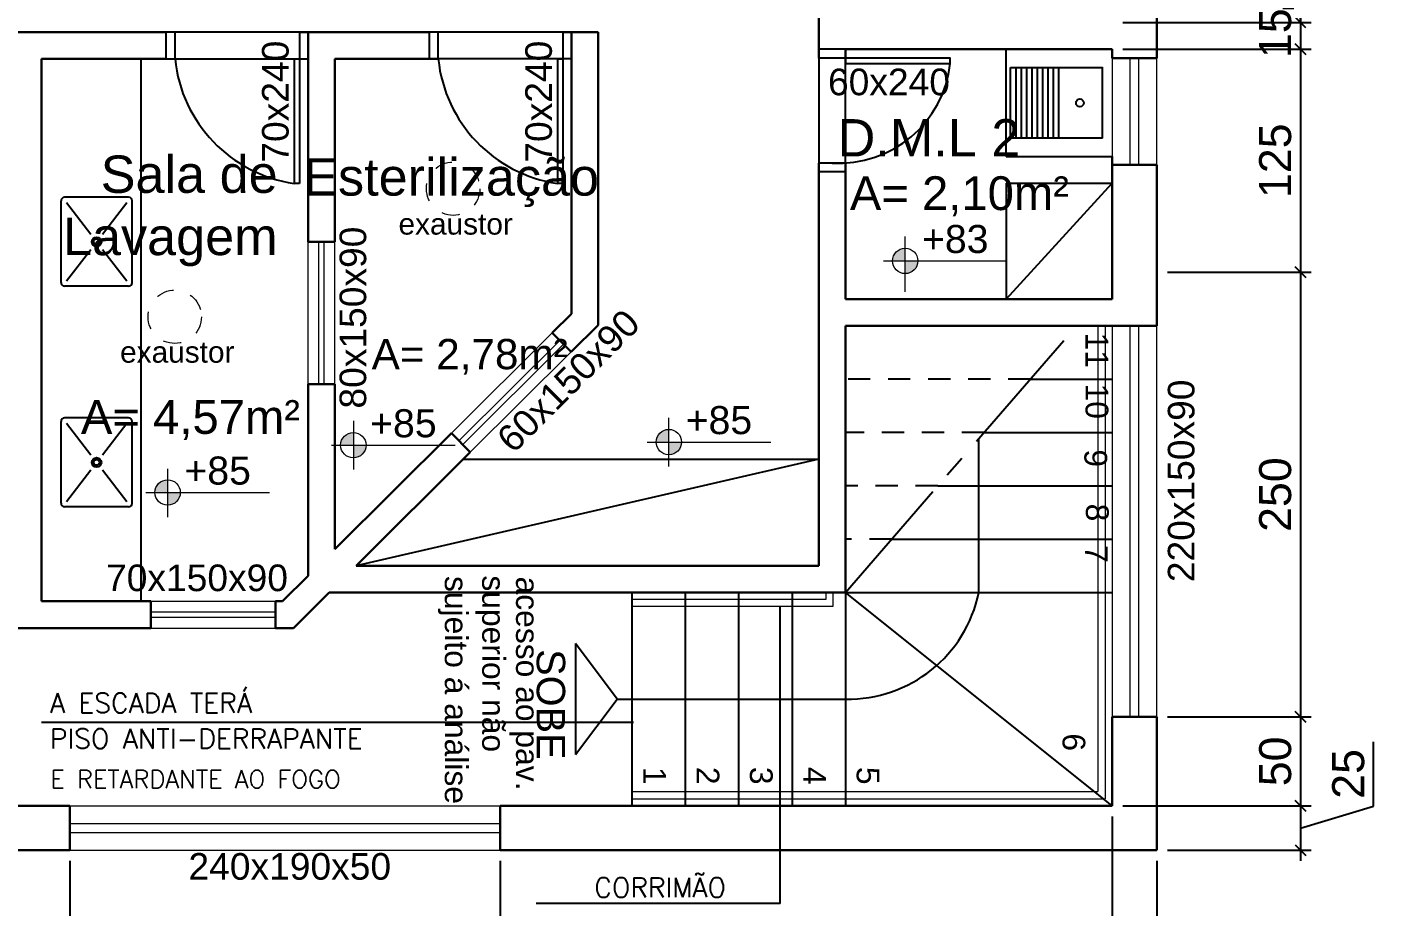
# Model space of a CAD drawing. Extents: x -165 to 197, y 154 to 653.
# Drawn here: x 125.63 to 133.33, y 475.46 to 480.4 of the extents above; entities that cross this region are included whole.
import ezdxf
from ezdxf.enums import TextEntityAlignment as Align

# ---------------------------------------------------------------- set-up
doc = ezdxf.new("R2010")
doc.units = 0
doc.header["$MEASUREMENT"] = 0
doc.header["$PDMODE"] = 3
doc.header["$PDSIZE"] = 0.1
for name, pattern in [('CENTER2', [1.125, 0.75, -0.125, 0.125, -0.125]), ('HIDDEN', [0.375, 0.25, -0.125]), ('HIDDEN2', [4.7625, 3.175, -1.5875])]:
    doc.linetypes.add(name, pattern=pattern)
doc.layers.get('0').update_dxf_attribs({"linetype": 'CONTINUOUS'})
doc.layers.get('DEFPOINTS').update_dxf_attribs({"linetype": 'CONTINUOUS'})
for name, color, linetype, lineweight in [('AIT-ESQUADRIA 34', 252, 'CONTINUOUS', 15), ('AIT-LAYOUT', 9, 'CONTINUOUS', 13), ('AIT-PAREDE', 4, 'CONTINUOUS', 30), ('construir', 1, 'CONTINUOUS', 25), ('COTA de NIVEL', 12, 'CONTINUOUS', 20), ('FINA', 251, 'CONTINUOUS', 15), ('FININHA', 251, 'CONTINUOUS', 25), ('LAYOUT', 251, 'CONTINUOUS', 25), ('projeção', 251, 'CONTINUOUS', 18), ('TEXTO-190', 190, 'CONTINUOUS', 20)]:
    doc.layers.add(name, color=color, linetype=linetype, lineweight=lineweight)
for name, color, linetype in [('AIT-PORTAS', 2, 'CONTINUOUS'), ('COTA', 1, 'CONTINUOUS'), ('PROJECAO', 5, 'HIDDEN2'), ('TELHAS', 1, 'CONTINUOUS'), ('TEXTO', 190, 'CONTINUOUS')]:
    doc.layers.add(name, color=color, linetype=linetype)
doc.styles.add('ARIAL', font='ARIAL.TTF', dxfattribs={"height": 0.18})
doc.styles.add('cota25', font='ARIAL.TTF', dxfattribs={"height": 0.06})
doc.styles.add('SIMPLEX', font='simplex.shx')
doc.dimstyles.new('Copy of ISO-25', dxfattribs={"dimtxt": 0.18, "dimasz": 0.06, "dimexe": 0.06, "dimexo": 0.06, "dimgap": 0.05, "dimtad": 1, "dimdec": 0, "dimlfac": 100, "dimdsep": 46, "dimtxsty": 'ARIAL', "dimblk1": 'OBLIQUE', "dimblk2": 'OBLIQUE', "dimsah": 1, "dimcen": 2.5, "dimdle": 0.06, "dimclrd": 256, "dimclre": 256, "dimclrt": 256, "dimadec": 0, "dimazin": 0, "dimtfac": 1, "dimtdec": 0, "dimtmove": 1, "dimatfit": 3, "dimldrblk": 'OBLIQUE', "dimfxl": 0, "dimtolj": 1, "dimtzin": 0, "dimlwd": -1, "dimlwe": -1, "dimarcsym": 0})

# ---------------------------------------------------------------- blocks, each defined once
blk = doc.blocks.new('_OBLIQUE')
at = {"color": 0, "linetype": 'ByBlock'}
blk.add_line((-0.5, -0.5), (0.5, 0.5), dxfattribs=at)
blk = doc.blocks.new('*D264')
at = {"layer": 'COTA'}
for p, q in [((131.7874, 480.4303), (132.8464, 480.4303)), ((132.7864, 480.4903), (132.7864, 480.2203)), ((131.7874, 480.2803), (132.8464, 480.2803))]:
    blk.add_line(p, q, dxfattribs=at)
at = {"layer": 'DEFPOINTS', "color": 0}
for p in [(131.7274, 480.4303), (131.7274, 480.2803), (132.7864, 480.2803)]:
    blk.add_point(p, dxfattribs=at)
at = {"layer": 'COTA', "xscale": 0.06, "yscale": 0.06, "zscale": 0.06}
for p, rotation in [((132.7864, 480.4303), 90), ((132.7864, 480.2803), 270)]:
    blk.add_blockref('_OBLIQUE', p, dxfattribs=dict(at, rotation=rotation))
at = {"layer": 'COTA', "insert": (132.6445, 480.3703), "char_height": 0.18, "attachment_point": 5, "rotation": 90, "style": 'ARIAL'}
blk.add_mtext('\\A1;15', dxfattribs=at)
blk = doc.blocks.new('*D265')
at = {"layer": 'COTA'}
for p, q in [((131.7874, 480.2803), (132.8464, 480.2803)), ((132.7864, 480.3403), (132.7864, 478.9657)), ((132.0374, 479.0257), (132.8464, 479.0257))]:
    blk.add_line(p, q, dxfattribs=at)
at = {"layer": 'DEFPOINTS', "color": 0}
for p in [(131.7274, 480.2803), (131.9774, 479.0257), (132.7864, 479.0257)]:
    blk.add_point(p, dxfattribs=at)
at = {"layer": 'COTA', "xscale": 0.06, "yscale": 0.06, "zscale": 0.06}
for p, rotation in [((132.7864, 480.2803), 90), ((132.7864, 479.0257), 270)]:
    blk.add_blockref('_OBLIQUE', p, dxfattribs=dict(at, rotation=rotation))
at = {"layer": 'COTA', "insert": (132.6445, 479.653), "char_height": 0.18, "attachment_point": 5, "rotation": 90, "style": 'ARIAL'}
blk.add_mtext('\\A1;125', dxfattribs=at)
blk = doc.blocks.new('*D266')
at = {"layer": 'COTA'}
for p, q in [((132.7864, 479.0857), (132.7864, 476.4657)), ((132.0374, 479.0257), (132.8464, 479.0257)), ((132.0374, 476.5257), (132.8464, 476.5257))]:
    blk.add_line(p, q, dxfattribs=at)
at = {"layer": 'DEFPOINTS', "color": 0}
for p in [(131.9774, 479.0257), (131.9774, 476.5257), (132.7864, 476.5257)]:
    blk.add_point(p, dxfattribs=at)
at = {"layer": 'COTA', "xscale": 0.06, "yscale": 0.06, "zscale": 0.06}
for p, rotation in [((132.7864, 479.0257), 90), ((132.7864, 476.5257), 270)]:
    blk.add_blockref('_OBLIQUE', p, dxfattribs=dict(at, rotation=rotation))
at = {"layer": 'COTA', "insert": (132.6445, 477.7757), "char_height": 0.18, "attachment_point": 5, "rotation": 90, "style": 'ARIAL'}
blk.add_mtext('\\A1;250', dxfattribs=at)
blk = doc.blocks.new('*D267')
at = {"layer": 'COTA'}
for p, q in [((132.7864, 476.5857), (132.7864, 475.9657)), ((132.0374, 476.5257), (132.8464, 476.5257)), ((131.7874, 476.0257), (132.8464, 476.0257))]:
    blk.add_line(p, q, dxfattribs=at)
at = {"layer": 'DEFPOINTS', "color": 0}
for p in [(131.9774, 476.5257), (131.7274, 476.0257), (132.7864, 476.0257)]:
    blk.add_point(p, dxfattribs=at)
at = {"layer": 'COTA', "xscale": 0.06, "yscale": 0.06, "zscale": 0.06}
for p, rotation in [((132.7864, 476.5257), 90), ((132.7864, 476.0257), 270)]:
    blk.add_blockref('_OBLIQUE', p, dxfattribs=dict(at, rotation=rotation))
at = {"layer": 'COTA', "insert": (132.6445, 476.2757), "char_height": 0.18, "attachment_point": 5, "rotation": 90, "style": 'ARIAL'}
blk.add_mtext('\\A1;50', dxfattribs=at)
blk = doc.blocks.new('*D268')
at = {"layer": 'COTA'}
for p, q in [((133.1971, 476.0239), (133.1971, 476.3862)), ((132.7864, 476.0857), (132.7864, 475.7157)), ((131.7874, 476.0257), (132.8464, 476.0257)), ((132.7864, 475.9007), (133.1971, 476.0239)), ((132.0374, 475.7757), (132.8464, 475.7757))]:
    blk.add_line(p, q, dxfattribs=at)
at = {"layer": 'DEFPOINTS', "color": 0}
for p in [(131.7274, 476.0257), (131.9774, 475.7757), (132.7864, 475.7757)]:
    blk.add_point(p, dxfattribs=at)
at = {"layer": 'COTA', "xscale": 0.06, "yscale": 0.06, "zscale": 0.06}
for p, rotation in [((132.7864, 476.0257), 90), ((132.7864, 475.7757), 270)]:
    blk.add_blockref('_OBLIQUE', p, dxfattribs=dict(at, rotation=rotation))
at = {"layer": 'COTA', "insert": (133.0552, 476.205), "char_height": 0.18, "attachment_point": 5, "rotation": 90, "style": 'ARIAL'}
blk.add_mtext('\\A1;25', dxfattribs=at)
blk = doc.blocks.new('*D291')
at = {"layer": 'COTA'}
for p, q in [((124.5974, 475.7157), (124.5974, 472.5522)), ((125.8674, 475.7157), (125.8674, 472.5522)), ((124.5374, 472.6122), (125.9274, 472.6122))]:
    blk.add_line(p, q, dxfattribs=at)
at = {"layer": 'DEFPOINTS', "color": 0}
for p in [(124.5974, 475.7757), (125.8674, 475.7757), (125.8674, 472.6122)]:
    blk.add_point(p, dxfattribs=at)
at = {"layer": 'COTA', "xscale": 0.06, "yscale": 0.06, "zscale": 0.06, "rotation": 180}
blk.add_blockref('_OBLIQUE', (124.5974, 472.6122), dxfattribs=at)
at = {"layer": 'COTA', "xscale": 0.06, "yscale": 0.06, "zscale": 0.06}
blk.add_blockref('_OBLIQUE', (125.8674, 472.6122), dxfattribs=at)
at = {"layer": 'COTA', "insert": (125.2324, 472.7525), "char_height": 0.18, "attachment_point": 5, "style": 'ARIAL'}
blk.add_mtext('\\A1;127', dxfattribs=at)
blk = doc.blocks.new('*D292')
at = {"layer": 'COTA'}
for p, q in [((125.8674, 475.7157), (125.8674, 472.5522)), ((128.2874, 475.7157), (128.2874, 472.5522)), ((125.8074, 472.6122), (128.3474, 472.6122))]:
    blk.add_line(p, q, dxfattribs=at)
at = {"layer": 'DEFPOINTS', "color": 0}
for p in [(125.8674, 475.7757), (128.2874, 475.7757), (128.2874, 472.6122)]:
    blk.add_point(p, dxfattribs=at)
at = {"layer": 'COTA', "xscale": 0.06, "yscale": 0.06, "zscale": 0.06, "rotation": 180}
blk.add_blockref('_OBLIQUE', (125.8674, 472.6122), dxfattribs=at)
at = {"layer": 'COTA', "xscale": 0.06, "yscale": 0.06, "zscale": 0.06}
blk.add_blockref('_OBLIQUE', (128.2874, 472.6122), dxfattribs=at)
at = {"layer": 'COTA', "insert": (127.0774, 472.7525), "char_height": 0.18, "attachment_point": 5, "style": 'ARIAL'}
blk.add_mtext('\\A1;242', dxfattribs=at)
blk = doc.blocks.new('*D293')
at = {"layer": 'COTA'}
for p, q in [((131.7274, 475.9657), (131.7274, 472.5522)), ((128.2874, 475.7157), (128.2874, 472.5522)), ((128.2274, 472.6122), (131.7874, 472.6122))]:
    blk.add_line(p, q, dxfattribs=at)
at = {"layer": 'DEFPOINTS', "color": 0}
for p in [(131.7274, 476.0257), (128.2874, 475.7757), (131.7274, 472.6122)]:
    blk.add_point(p, dxfattribs=at)
at = {"layer": 'COTA', "xscale": 0.06, "yscale": 0.06, "zscale": 0.06, "rotation": 180}
blk.add_blockref('_OBLIQUE', (128.2874, 472.6122), dxfattribs=at)
at = {"layer": 'COTA', "xscale": 0.06, "yscale": 0.06, "zscale": 0.06}
blk.add_blockref('_OBLIQUE', (131.7274, 472.6122), dxfattribs=at)
at = {"layer": 'COTA', "insert": (130.0074, 472.7541), "char_height": 0.18, "attachment_point": 5, "style": 'ARIAL'}
blk.add_mtext('\\A1;344', dxfattribs=at)
blk = doc.blocks.new('*D294')
at = {"layer": 'COTA'}
for p, q in [((131.7274, 475.9657), (131.7274, 472.5522)), ((131.9774, 475.7157), (131.9774, 472.5522)), ((131.6674, 472.6122), (132.0374, 472.6122)), ((131.8524, 472.6122), (131.9756, 472.2014)), ((131.9756, 472.2014), (132.3378, 472.2014))]:
    blk.add_line(p, q, dxfattribs=at)
at = {"layer": 'DEFPOINTS', "color": 0}
for p in [(131.7274, 476.0257), (131.9774, 475.7757), (131.9774, 472.6122)]:
    blk.add_point(p, dxfattribs=at)
at = {"layer": 'COTA', "xscale": 0.06, "yscale": 0.06, "zscale": 0.06, "rotation": 180}
blk.add_blockref('_OBLIQUE', (131.7274, 472.6122), dxfattribs=at)
at = {"layer": 'COTA', "xscale": 0.06, "yscale": 0.06, "zscale": 0.06}
blk.add_blockref('_OBLIQUE', (131.9774, 472.6122), dxfattribs=at)
at = {"layer": 'COTA', "insert": (132.1567, 472.3433), "char_height": 0.18, "attachment_point": 5, "style": 'ARIAL'}
blk.add_mtext('\\A1;25', dxfattribs=at)
blk = doc.blocks.new('*D315')
at = {"layer": 'COTA'}
for p, q in [((131.9774, 475.7157), (131.9774, 472.5522)), ((135.8234, 475.7158), (135.8234, 472.5522)), ((131.9174, 472.6122), (135.8834, 472.6122))]:
    blk.add_line(p, q, dxfattribs=at)
at = {"layer": 'DEFPOINTS', "color": 0}
for p in [(131.9774, 475.7757), (135.8234, 475.7758), (135.8234, 472.6122)]:
    blk.add_point(p, dxfattribs=at)
at = {"layer": 'COTA', "xscale": 0.06, "yscale": 0.06, "zscale": 0.06, "rotation": 180}
blk.add_blockref('_OBLIQUE', (131.9774, 472.6122), dxfattribs=at)
at = {"layer": 'COTA', "xscale": 0.06, "yscale": 0.06, "zscale": 0.06}
blk.add_blockref('_OBLIQUE', (135.8234, 472.6122), dxfattribs=at)
at = {"layer": 'COTA', "insert": (133.9004, 472.7541), "char_height": 0.18, "attachment_point": 5, "style": 'ARIAL'}
blk.add_mtext('\\A1;385', dxfattribs=at)
blk = doc.blocks.new('*D320')
at = {"layer": 'construir'}
for p, q in [((133.1971, 480.5938), (133.1971, 480.8124)), ((132.7864, 480.4706), (133.1971, 480.5938)), ((132.6864, 480.5108), (132.8464, 480.5108)), ((132.7864, 480.5108), (132.7864, 480.5708)), ((132.7864, 480.4303), (132.7864, 480.5108)), ((132.7864, 480.4303), (132.7864, 480.5108)), ((132.6864, 480.4303), (132.8464, 480.4303)), ((132.7864, 480.4303), (132.7864, 480.3703))]:
    blk.add_line(p, q, dxfattribs=at)
at = {"layer": 'DEFPOINTS', "color": 0}
for p in [(131.7274, 480.5108), (132.7864, 480.5108), (131.7274, 480.4303)]:
    blk.add_point(p, dxfattribs=at)
at = {"layer": 'construir', "xscale": 0.06, "yscale": 0.06, "zscale": 0.06}
for p, rotation in [((132.7864, 480.5108), 270), ((132.7864, 480.4303), 90)]:
    blk.add_blockref('_OBLIQUE', p, dxfattribs=dict(at, rotation=rotation))
at = {"layer": 'construir', "insert": (133.0552, 480.7031), "char_height": 0.18, "attachment_point": 5, "rotation": 90, "style": 'ARIAL'}
blk.add_mtext('\\A1;8', dxfattribs=at)

msp = doc.modelspace()

# ---------------------------------------------------------------- hatches: boundary and pattern name
at = {"layer": 'COTA de NIVEL', "linetype": 'Continuous'}
h = msp.add_hatch(color=256, dxfattribs=at)
h.paths.add_polyline_path([(130.5637, 479.0899), (130.5637, 479.1613, 0.414214), (130.4924, 479.0899)])
h.paths.add_polyline_path([(130.5637, 479.0899), (130.5637, 479.0186, 0.414214), (130.635, 479.0899)])
h = msp.add_hatch(color=256, dxfattribs=at)
h.paths.add_polyline_path([(127.4613, 478.0537), (127.4613, 478.125, 0.414214), (127.39, 478.0537)])
h.paths.add_polyline_path([(127.4613, 478.0537), (127.4613, 477.9824, 0.414214), (127.5326, 478.0537)])
h = msp.add_hatch(color=256, dxfattribs=at)
h.paths.add_polyline_path([(129.2351, 478.0714), (129.2351, 478.1427, 0.414214), (129.1638, 478.0714)])
h.paths.add_polyline_path([(129.2351, 478.0714), (129.2351, 478.0001, 0.414214), (129.3064, 478.0714)])
h = msp.add_hatch(color=256, dxfattribs=at)
h.paths.add_polyline_path([(126.4172, 477.7877), (126.4172, 477.859, 0.414214), (126.3459, 477.7877)])
h.paths.add_polyline_path([(126.4172, 477.7877), (126.4172, 477.7164, 0.414214), (126.4885, 477.7877)])

# ---------------------------------------------------------------- linework, layer by layer
at = {"layer": 'AIT-ESQUADRIA 34', "color": 9}
for p, q in [((131.7274, 480.2303), (131.7274, 479.6303)), ((131.8274, 480.2303), (131.8274, 479.6303)), ((131.8774, 479.6303), (131.8774, 480.2303)), ((131.9774, 479.6303), (131.9774, 480.2303)), ((127.2074, 478.3972), (127.2074, 479.1972)), ((127.2674, 478.3972), (127.2674, 479.1972)), ((127.2974, 478.3972), (127.2974, 479.1972)), ((127.3574, 478.3972), (127.3574, 479.1972)), ((131.7274, 478.7257), (131.7274, 476.5257)), ((131.8274, 478.7257), (131.8274, 476.5257)), ((131.8774, 476.5257), (131.8774, 478.7257)), ((131.9774, 476.5257), (131.9774, 478.7257)), ((128.5799, 478.6848), (128.0128, 478.1206)), ((128.6222, 478.6422), (128.0551, 478.078)), ((128.0762, 478.0568), (128.6434, 478.621)), ((128.1185, 478.0142), (128.6857, 478.5784)), ((126.3234, 477.1757), (127.0234, 477.1757)), ((126.3234, 477.1157), (127.0234, 477.1157)), ((126.3234, 477.0857), (127.0234, 477.0857)), ((126.3234, 477.0257), (127.0234, 477.0257)), ((125.8674, 476.0257), (128.2874, 476.0257)), ((125.8674, 475.9257), (128.2874, 475.9257)), ((125.8674, 475.8757), (128.2874, 475.8757)), ((125.8674, 475.7757), (128.2874, 475.7757))]:
    msp.add_line(p, q, dxfattribs=at)
at = {"layer": 'AIT-LAYOUT', "lineweight": -2, "ltscale": 0.01}
for p, q in [((131.1306, 479.6777), (131.1306, 480.2803)), ((131.1551, 479.7793), (131.1551, 480.1766)), ((131.1551, 480.1766), (131.6733, 480.1766)), ((131.1882, 479.7793), (131.1882, 480.1767)), ((131.2182, 479.7793), (131.2182, 480.1769)), ((131.2482, 479.7793), (131.2482, 480.1771)), ((131.2782, 479.7793), (131.2782, 480.1772)), ((131.3082, 479.7793), (131.3082, 480.1774)), ((131.3382, 479.7793), (131.3382, 480.1775)), ((131.3682, 479.7793), (131.3682, 480.1777)), ((131.3982, 479.7793), (131.3982, 480.1779)), ((131.4282, 479.7793), (131.4282, 480.178)), ((131.6733, 479.7793), (131.6733, 480.1793)), ((131.6733, 479.7793), (131.1551, 479.7793)), ((131.1306, 479.6777), (131.7274, 479.6777)), ((131.1306, 479.5277), (131.1306, 478.8757)), ((131.1306, 478.8757), (131.7274, 479.5277)), ((131.1306, 479.5277), (131.7325, 479.5277)), ((130.0774, 477.9757), (127.4766, 477.3757)), ((128.0798, 477.9757), (130.0774, 477.9757))]:
    msp.add_line(p, q, dxfattribs=at)
msp.add_circle((131.5457, 479.9786), 0.0218, dxfattribs=at)
at = {"layer": 'AIT-PAREDE'}
for p, q in [((130.0774, 480.6757), (130.0774, 480.2303)), ((131.9774, 480.5108), (131.9774, 480.2303)), ((125.5574, 480.3757), (126.4089, 480.3757)), ((125.5574, 480.3757), (126.4089, 480.3757)), ((127.1589, 480.3757), (127.8889, 480.3757)), ((127.2074, 480.3757), (127.2074, 479.1972)), ((128.6874, 480.3757), (128.6874, 478.8417)), ((128.6874, 480.3757), (128.8374, 480.3757)), ((128.8374, 480.3757), (128.8374, 478.7293)), ((130.2274, 480.2803), (130.2274, 480.2003)), ((130.2274, 480.2803), (131.7274, 480.2803)), ((131.7274, 480.2803), (131.7274, 480.2303)), ((125.7074, 480.2257), (126.4089, 480.2257)), ((125.7074, 480.2257), (126.4089, 480.2257)), ((125.7074, 480.2257), (125.7074, 477.1757)), ((125.7074, 480.2257), (125.7074, 477.1757)), ((127.2074, 480.2257), (127.2074, 479.1972)), ((127.3574, 480.2257), (127.9389, 480.2257)), ((127.3574, 480.2257), (127.3574, 479.1972)), ((127.3574, 480.2257), (127.3574, 479.1972)), ((131.7274, 480.2303), (131.9774, 480.2303)), ((125.7074, 480.0255), (125.7074, 477.1757)), ((131.7274, 479.6777), (131.7274, 478.8757)), ((130.0774, 479.6403), (130.0774, 477.3757)), ((130.2274, 479.6403), (130.2274, 478.8757)), ((131.7274, 479.6303), (131.9774, 479.6303)), ((131.9774, 479.6303), (131.9774, 478.7257)), ((127.3574, 479.1972), (127.2074, 479.1972)), ((128.6874, 478.8417), (128.6874, 478.7917)), ((131.7274, 478.8757), (130.2274, 478.8757)), ((128.5799, 478.6848), (128.6874, 478.7917)), ((128.6857, 478.5784), (128.8374, 478.7293)), ((130.2274, 478.7257), (130.2274, 477.2257)), ((131.7274, 478.7257), (130.2274, 478.7257)), ((131.7274, 478.7257), (131.9774, 478.7257)), ((128.5799, 478.6848), (128.6857, 478.5784)), ((127.2074, 478.3972), (127.2074, 477.3194)), ((127.2074, 478.3972), (127.2074, 477.3194)), ((127.3574, 478.3972), (127.2074, 478.3972)), ((127.3574, 478.3972), (127.3574, 477.4686)), ((127.3574, 478.3972), (127.3574, 477.4686)), ((127.3574, 477.4686), (128.0128, 478.1206)), ((128.0128, 478.1206), (128.1185, 478.0142)), ((127.4766, 477.3757), (128.1185, 478.0142)), ((127.4766, 477.3757), (130.0774, 477.3757)), ((127.0629, 477.1757), (127.2074, 477.3194)), ((127.1248, 477.0257), (127.3258, 477.2257)), ((127.3258, 477.2257), (130.2274, 477.2257)), ((130.0774, 477.2257), (130.2274, 477.2257)), ((126.2674, 477.1757), (125.7074, 477.1757)), ((126.3234, 477.1757), (125.7074, 477.1757)), ((126.3234, 477.1757), (126.3234, 477.0257)), ((127.0234, 477.1757), (127.0234, 477.0257)), ((127.0234, 477.1757), (127.0629, 477.1757)), ((126.3234, 477.0257), (125.5574, 477.0257)), ((126.3234, 477.0257), (125.7074, 477.0257)), ((125.7074, 477.0257), (125.7175, 477.0257)), ((125.7175, 477.0257), (125.7175, 477.0257)), ((127.1248, 477.0257), (127.0234, 477.0257)), ((131.7274, 476.5257), (131.7274, 476.0257)), ((131.7274, 476.5257), (131.9774, 476.5257)), ((131.9774, 476.5257), (131.9774, 475.7757)), ((125.5574, 476.0257), (125.8674, 476.0257)), ((125.7074, 476.0257), (125.8674, 476.0257)), ((125.8674, 476.0257), (125.8674, 475.7757)), ((125.8674, 476.0257), (125.8674, 475.7757)), ((128.2874, 476.0257), (128.2874, 475.7757)), ((128.2874, 476.0257), (131.7274, 476.0257)), ((128.2874, 476.0257), (128.2874, 475.7757)), ((124.5974, 475.7757), (125.8674, 475.7757)), ((124.5974, 475.7757), (125.8674, 475.7757)), ((128.2874, 475.7757), (131.9774, 475.7757))]:
    msp.add_line(p, q, dxfattribs=at)
at = {"layer": 'AIT-PORTAS', "color": 9}
for p, q in [((126.4089, 480.2257), (126.4089, 480.3757)), ((126.4589, 480.3757), (126.4089, 480.3757)), ((126.4589, 480.2257), (126.4589, 480.3757)), ((127.1589, 480.3757), (126.4589, 480.3757)), ((127.1589, 480.3757), (127.2074, 480.3757)), ((127.1589, 480.3757), (127.1589, 479.5257)), ((127.2074, 480.3757), (127.1589, 480.3757)), ((127.8889, 480.2257), (127.8889, 480.3757)), ((127.9389, 480.3757), (127.8889, 480.3757)), ((127.9389, 480.2257), (127.9389, 480.3757)), ((128.6389, 480.3757), (127.9389, 480.3757)), ((128.6389, 480.3757), (128.6874, 480.3757)), ((128.6389, 480.3757), (128.6389, 479.5257)), ((128.6874, 480.3757), (128.6389, 480.3757)), ((128.6874, 480.3757), (128.6874, 480.2257)), ((130.2274, 480.2803), (130.0774, 480.2803)), ((130.0774, 480.2803), (130.0774, 480.2303)), ((130.2274, 479.6403), (130.2274, 480.2803)), ((126.4089, 480.2257), (127.1289, 480.2257)), ((127.1289, 480.2257), (127.2074, 480.2257)), ((127.1289, 480.2257), (127.1589, 480.2257)), ((127.1289, 480.2257), (127.1289, 479.5257)), ((127.8889, 480.2257), (127.9389, 480.2257)), ((128.6874, 480.2257), (127.9389, 480.2257)), ((128.6089, 480.2257), (128.6389, 480.2257)), ((128.6089, 480.2257), (128.6089, 479.5257)), ((130.2274, 480.2303), (130.0774, 480.2303)), ((130.0774, 480.2303), (130.0774, 479.6403)), ((130.2274, 479.6403), (130.0774, 479.6403)), ((130.0774, 479.5903), (130.0774, 479.6403)), ((130.2274, 479.5903), (130.0774, 479.5903)), ((130.2274, 479.6403), (130.2274, 479.5903)), ((127.1589, 479.5257), (127.1289, 479.5257)), ((128.6389, 479.5257), (128.6089, 479.5257)), ((129.0274, 477.2257), (129.0274, 476.0257)), ((130.0774, 477.2257), (129.0274, 477.2257)), ((129.3274, 477.2257), (129.3274, 476.0257)), ((129.6274, 477.2257), (129.6274, 476.0257)), ((129.9274, 477.2257), (129.9274, 476.0257)), ((130.2274, 477.2257), (130.2274, 476.0257)), ((131.6874, 476.0577), (130.2274, 477.2257)), ((131.7274, 476.0257), (131.6874, 476.0577))]:
    msp.add_line(p, q, dxfattribs=at)
at = {"layer": 'AIT-PORTAS', "color": 9, "linetype": 'CENTER2'}
msp.add_line((130.2274, 477.2257), (131.5275, 478.7257), dxfattribs=at)
at = {"layer": 'AIT-PORTAS', "color": 9, "linetype": 'HIDDEN', "ltscale": 0.5}
for p, q in [((131.2675, 478.4257), (130.2274, 478.4257)), ((131.0075, 478.1257), (130.2274, 478.1257)), ((130.7474, 477.8257), (130.2274, 477.8257)), ((130.4874, 477.5257), (130.2274, 477.5257))]:
    msp.add_line(p, q, dxfattribs=at)
at = {"layer": 'AIT-PORTAS', "color": 9}
msp.add_lwpolyline([(130.8174, 480.2003), (130.8174, 480.2303), (130.2274, 480.2303), (130.2274, 480.2003)], close=True, dxfattribs=at)
for centre, radius, start, end in [((127.2431, 480.3056), 0.7883, 185.82226, 261.66884), ((128.7231, 480.3056), 0.7883, 185.82226, 261.66884), ((130.1899, 480.2707), 0.6314, 266.59524, 353.60657)]:
    msp.add_arc(centre, radius, start, end, dxfattribs=at)
at = {"layer": 'construir'}
msp.add_line((129.8612, 475.4774, -1646.9354), (129.8612, 477.1457), dxfattribs=at)
at = {"layer": 'COTA de NIVEL', "linetype": 'Continuous'}
for p, q in [((130.5611, 479.2266, -823.4677), (130.5611, 478.9533, -823.4677)), ((130.5611, 479.1892, -823.4677), (130.5611, 478.9158, -823.4677)), ((130.4417, 479.0899, -823.4677), (131.1364, 479.0899, -823.4677)), ((127.4613, 478.1904, -823.4677), (127.4613, 477.917, -823.4677)), ((129.2325, 478.2081, -1646.9354), (129.2325, 477.9347, -1646.9354)), ((127.3393, 478.0537, -823.4677), (128.034, 478.0537, -823.4677)), ((129.1131, 478.0714, -1646.9354), (129.8078, 478.0714, -1646.9354)), ((126.4172, 477.9216, -1422.4779), (126.4172, 477.6482, -1422.4779)), ((126.2952, 477.7877, -1422.4779), (126.9899, 477.7877, -1422.4779))]:
    msp.add_line(p, q, dxfattribs=at)
for centre in [(130.5637, 479.0899, -823.4677), (127.4613, 478.0537, -823.4677), (129.2351, 478.0714, -1646.9354), (126.4172, 477.7877, -1422.4779)]:
    msp.add_circle(centre, 0.0713, dxfattribs=at)
at = {"layer": 'FINA'}
for p, q in [((131.6474, 478.7257), (131.6474, 477.2257)), ((131.6874, 478.7257), (131.6874, 477.2257)), ((130.1174, 477.1857), (129.0274, 477.1857)), ((130.1174, 477.2257), (130.1174, 477.1857)), ((130.1574, 477.2257), (130.1574, 477.1457)), ((131.6474, 477.2257), (131.6474, 476.1057)), ((131.6874, 477.2257), (131.6874, 476.0657)), ((130.1574, 477.1457), (129.0274, 477.1457)), ((129.0274, 476.1057), (131.6474, 476.1057)), ((129.0274, 476.0657), (131.6874, 476.0657))]:
    msp.add_line(p, q, dxfattribs=at)
at = {"layer": 'FININHA'}
for p, q in [((130.9774, 477.2257), (130.9774, 478.091)), ((128.9447, 476.6257), (130.2574, 476.6257))]:
    msp.add_line(p, q, dxfattribs=at)
msp.add_arc((130.2424, 477.3757), 0.7501, 268.85424, 348.46538, dxfattribs=at)
at = {"layer": 'LAYOUT', "lineweight": -2, "ltscale": 0.01}
for p, q in [((131.1306, 480.2803), (131.7274, 480.2803)), ((131.1306, 479.6777), (131.1306, 480.2803)), ((131.1306, 480.2803), (131.7274, 480.2803)), ((126.2674, 480.2257), (126.2674, 477.1755)), ((131.1551, 479.7793), (131.1551, 480.1766)), ((131.1551, 480.1766), (131.6733, 480.1766)), ((131.1882, 479.7793), (131.1882, 480.1767)), ((131.2182, 479.7793), (131.2182, 480.1769)), ((131.2482, 479.7793), (131.2482, 480.1771)), ((131.2782, 479.7793), (131.2782, 480.1772)), ((131.3082, 479.7793), (131.3082, 480.1774)), ((131.3382, 479.7793), (131.3382, 480.1775)), ((131.3682, 479.7793), (131.3682, 480.1777)), ((131.3982, 479.7793), (131.3982, 480.1779)), ((131.4282, 479.7793), (131.4282, 480.178)), ((131.6733, 479.7793), (131.6733, 480.1793)), ((131.6733, 479.7793), (131.1551, 479.7793)), ((131.1306, 479.6777), (131.7274, 479.6777)), ((125.8181, 479.2345), (125.8181, 479.4276)), ((125.9181, 479.4476), (125.8381, 479.4476)), ((126.1981, 479.4476), (125.9181, 479.4476)), ((126.2181, 478.9676), (126.2181, 479.4276)), ((125.8481, 479.4176), (125.9851, 479.2403)), ((126.0511, 479.2403), (126.1881, 479.4176)), ((125.8181, 479.2824), (125.8181, 479.3084)), ((125.8181, 478.9676), (125.8181, 479.2343)), ((125.8481, 478.9776), (125.9851, 479.155)), ((126.0511, 479.155), (126.1881, 478.9776)), ((125.9181, 478.9476), (125.8381, 478.9476)), ((126.1981, 478.9476), (125.9181, 478.9476)), ((125.8181, 477.9939), (125.8181, 478.187)), ((125.9181, 478.207), (125.8381, 478.207)), ((126.1981, 478.207), (125.9181, 478.207)), ((126.2181, 477.727), (126.2181, 478.187)), ((125.8481, 478.177), (125.9851, 477.9997)), ((126.0511, 477.9997), (126.1881, 478.177)), ((125.8181, 478.0417), (125.8181, 478.0678)), ((125.8181, 477.727), (125.8181, 477.9937)), ((125.8481, 477.737), (125.9851, 477.9143)), ((126.0511, 477.9143), (126.1881, 477.737)), ((125.9181, 477.707), (125.8381, 477.707)), ((126.1981, 477.707), (125.9181, 477.707))]:
    msp.add_line(p, q, dxfattribs=at)
for centre, radius in [((131.5457, 479.9786), 0.0218), ((126.0181, 479.1976), 0.0266), ((126.0181, 479.1976), 0.0163), ((126.0181, 477.957), 0.0266), ((126.0181, 477.957), 0.0163)]:
    msp.add_circle(centre, radius, dxfattribs=at)
for centre, start, end in [((125.8381, 479.4276), 90, 180), ((126.1981, 479.4276), 0, 90), ((125.8381, 478.9676), 180, 270), ((126.1981, 478.9676), 270, 0), ((125.8381, 478.187), 90, 180), ((126.1981, 478.187), 0, 90), ((125.8381, 477.727), 180, 270), ((126.1981, 477.727), 270, 0)]:
    msp.add_arc(centre, 0.02, start, end, dxfattribs=at)
at = {"layer": 'PROJECAO', "color": 9, "ltscale": 9}
for p, q in [((131.5275, 478.7257), (131.7274, 478.7257)), ((131.2675, 478.4257), (131.7274, 478.4257)), ((131.0075, 478.1257), (131.7274, 478.1257)), ((130.7474, 477.8257), (131.7274, 477.8257)), ((130.4874, 477.5257), (131.7274, 477.5257)), ((130.2274, 477.2257), (131.7274, 477.2257))]:
    msp.add_line(p, q, dxfattribs=at)
at = {"layer": 'projeção', "linetype": 'HIDDEN', "ltscale": 0.3}
for centre in [(128.0224, 479.496), (126.4574, 478.7757)]:
    msp.add_circle(centre, 0.15, dxfattribs=at)
at = {"layer": 'TELHAS'}
for p, q in [((125.7074, 476.4958), (129.0371, 476.4958)), ((129.8612, 475.4774, -1646.9354), (128.4888, 475.4774, -1646.9354))]:
    msp.add_line(p, q, dxfattribs=at)
at = {"layer": 'TEXTO', "color": 7}
for p, q in [((128.9447, 476.6257), (128.7106, 476.9377)), ((128.7106, 476.9377), (128.7106, 476.3136)), ((128.7106, 476.3136), (128.9447, 476.6257))]:
    msp.add_line(p, q, dxfattribs=at)

# ---------------------------------------------------------------- texts
at = {"layer": 'COTA de NIVEL', "linetype": 'Continuous', "style": 'ARIAL'}
for s, p in [('+83', (131.0319, 479.2921)), ('+85', (129.7034, 478.2736, -823.4677)), ('+85', (127.9296, 478.2559)), ('+85', (126.8855, 477.9899, -599.0102))]:
    msp.add_text(s, height=0.1578, dxfattribs=at).set_placement(p, align=Align.TOP_RIGHT)
at = {"layer": 'TEXTO', "style": 'ARIAL'}
for s, rotation, p in [('70x240', 90, (126.9479, 480.3283)), ('70x240', 90, (128.4279, 480.3283)), ('80x150x90', 90, (127.3839, 479.2826)), ('60x150x90', 45, (128.9783, 478.8308, -3293.8708)), ('220x150x90', 90, (132.0401, 478.4227))]:
    msp.add_text(s, height=0.14967, rotation=rotation, dxfattribs=at).set_placement(p, align=Align.TOP_RIGHT)
for s, p in [('60x240', (130.8155, 480.1711)), ('70x150x90', (127.094, 477.3826)), ('240x190x50', (127.6735, 475.7601))]:
    msp.add_text(s, height=0.14967, dxfattribs=at).set_placement(p, align=Align.TOP_RIGHT)
for s, p in [('11', (131.5768, 478.6868)), ('10', (131.5776, 478.4003)), ('9', (131.571, 478.0303)), ('8', (131.5799, 477.725)), ('7', (131.5745, 477.4915)), ('sujeito á análise', (127.9758, 477.3182)), ('superior não ', (128.1858, 477.3216)), ('acesso ao pav.', (128.376, 477.3149)), ('6', (131.4481, 476.4331)), ('1', (129.0908, 476.2449)), ('2', (129.3908, 476.2449)), ('3', (129.6908, 476.2449)), ('4', (129.9908, 476.2449)), ('5', (130.2908, 476.2449))]:
    msp.add_text(s, height=0.128, rotation=270, dxfattribs=at).set_placement(p)
at = {"layer": 'TEXTO', "style": 'SIMPLEX'}
for s, height, p in [('A ESCADA TERÁ', 0.11, (125.7551, 476.5487, -1646.9354)), ('PISO ANTI-DERRAPANTE', 0.11, (125.7551, 476.3485, -1646.9354)), ('E RETARDANTE AO FOGO', 0.1, (125.7577, 476.1259, -1646.9354)), ('CORRIMÃO', 0.11, (128.8159, 475.5114, -1646.9354))]:
    msp.add_text(s, height=height, dxfattribs=at).set_placement(p)
at = {"layer": 'TEXTO', "width": 8.597912, "attachment_point": 3, "style": 'ARIAL'}
for s, insert, char_height in [('{\\fArial|b0|i0|c238|p34;A= }2{\\fArial|b0|i0|c238|p34;,}10{\\fArial|b0|i0|c238|p34;m²}', (131.4843, 479.5657, -823.4677), 0.19), ('{\\fArial|b0|i0|c238|p34;A= }2{\\fArial|b0|i0|c238|p34;,}78{\\fArial|b0|i0|c238|p34;m²}', (128.6664, 478.651, -823.4677), 0.17), ('{\\fArial|b0|i0|c238|p34;A= }4{\\fArial|b0|i0|c238|p34;,}57{\\fArial|b0|i0|c238|p34;m²}', (127.1615, 478.3074, -1422.4779), 0.19)]:
    msp.add_mtext(s, dxfattribs=dict(at, insert=insert, char_height=char_height))
at = {"layer": 'TEXTO', "style": 'ARIAL'}
msp.add_attdef('SOBE', text='Telha Fibrocimento', height=0.16, rotation=270, dxfattribs=at).set_placement((128.4921, 476.5962), align=Align.CENTER)
at = {"layer": 'TEXTO-190', "char_height": 0.21, "attachment_point": 9, "style": 'cota25'}
for s, insert in [('{\\fArial|b0|i0|c186|p34;D.M.L} 2', (131.211, 479.6771)), ('Sala de \\PLavagem', (127.0359, 479.0591, -599.0102)), ('Esterilização', (128.8425, 479.3924))]:
    msp.add_mtext(s, dxfattribs=dict(at, insert=insert))
at = {"layer": 'TEXTO-190', "char_height": 0.12, "attachment_point": 3, "rotation": 0.00382, "style": 'cota25'}
for insert in [(128.358, 479.3579), (126.793, 478.6376)]:
    msp.add_mtext('exaustor', dxfattribs=dict(at, insert=insert))

# ---------------------------------------------------------------- dimensions: what is measured, and where the dimension line sits
at = {"layer": 'construir'}
dim = msp.add_linear_dim(base=(132.7864, 480.5108), p1=(131.7274, 480.4303), p2=(131.7274, 480.5108), angle=90, dimstyle='Copy of ISO-25', override={"dimfxl": 0.1, "dimfxlon": 1}, dxfattribs=at)
dim.commit()
dim.dimension.update_dxf_attribs({"geometry": '*D320', "text_midpoint": (133.0552, 480.6438)})
at = {"layer": 'COTA'}
dim = msp.add_linear_dim(base=(132.7864, 480.2803), p1=(131.7274, 480.4303), p2=(131.7274, 480.2803), angle=90, dimstyle='Copy of ISO-25', dxfattribs=at)
dim.commit()
dim.dimension.update_dxf_attribs({"geometry": '*D264', "text_midpoint": (132.7864, 480.3703), "dimtype": 160})
for base, p1, p2, picture, middle in [((132.7864, 479.0257), (131.7274, 480.2803), (131.9774, 479.0257), '*D265', (132.6445, 479.653)), ((132.7864, 476.5257), (131.9774, 479.0257), (131.9774, 476.5257), '*D266', (132.6445, 477.7757)), ((132.7864, 476.0257), (131.9774, 476.5257), (131.7274, 476.0257), '*D267', (132.6445, 476.2757)), ((132.7864, 475.7757), (131.7274, 476.0257), (131.9774, 475.7757), '*D268', (133.0552, 476.0739))]:
    dim = msp.add_linear_dim(base=base, p1=p1, p2=p2, angle=90, dimstyle='Copy of ISO-25', dxfattribs=at)
    dim.commit()
    dim.dimension.update_dxf_attribs({"geometry": picture, "text_midpoint": middle})
for base, p1, p2, picture, middle in [((131.7274, 472.6122), (128.2874, 475.7757), (131.7274, 476.0257), '*D293', (130.0074, 472.7541)), ((131.9774, 472.6122), (131.7274, 476.0257), (131.9774, 475.7757), '*D294', (132.0256, 472.3433)), ((125.8674, 472.6122), (124.5974, 475.7757), (125.8674, 475.7757), '*D291', (125.2324, 472.7525)), ((128.2874, 472.6122), (125.8674, 475.7757), (128.2874, 475.7757), '*D292', (127.0774, 472.7525)), ((135.8234, 472.6122), (131.9774, 475.7757), (135.8234, 475.7758), '*D315', (133.9004, 472.7541))]:
    dim = msp.add_linear_dim(base=base, p1=p1, p2=p2, dimstyle='Copy of ISO-25', dxfattribs=at)
    dim.commit()
    dim.dimension.update_dxf_attribs({"geometry": picture, "text_midpoint": middle})

doc.saveas('drawing.dxf')
